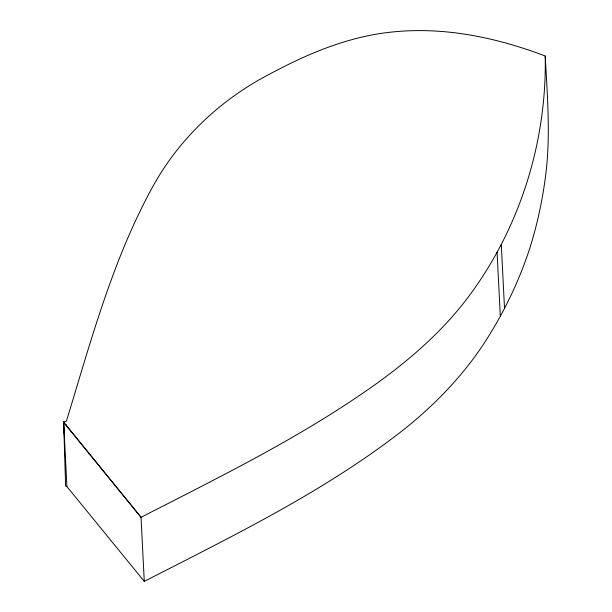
<?xml version="1.0" encoding="UTF-8"?>
<svg xmlns="http://www.w3.org/2000/svg" width="612" height="612" viewBox="0 0 612 612"><rect width="100%" height="100%" fill="white"/><g stroke="black" fill="none" stroke-linecap="round" stroke-linejoin="round"><path stroke-width="0.92" d="M545.223 56.021C546.944 141.915 519.879 228.047 468.379 296.889C443.073 330.641 411.08 358.701 376.977 383.265C303.246 436.042 221.49 476.082 141.028 517.301L144.279 581.4C231.305 536.686 320.298 493.609 398.313 433.839C431.169 408.487 460.79 378.644 483.687 343.906C503.232 314.124 518.869 281.803 529.908 247.914C537.344 224.275 542.515 199.986 545.644 175.399C550.693 135.726 547.35 95.77 545.223 56.021C496.768 37.577 444.434 26.546 392.453 31.985C348.618 36.315 307.4 53.726 268.974 74.457C220.871 99.534 179.92 137.922 153.444 185.413C112.654 259.113 90.867 341.259 66.364 421.308L63.526 421.89L63.985 433.074M144.279 581.4L66.907 486.548L65.622 486.226L63.656 422.448L141.028 517.301L63.526 421.89M501.274 244.433L504.525 308.532M497.066 252.083L500.318 316.182M66.54 424.866L66.632 426.648M63.656 422.448L66.907 486.548"/></g></svg>
